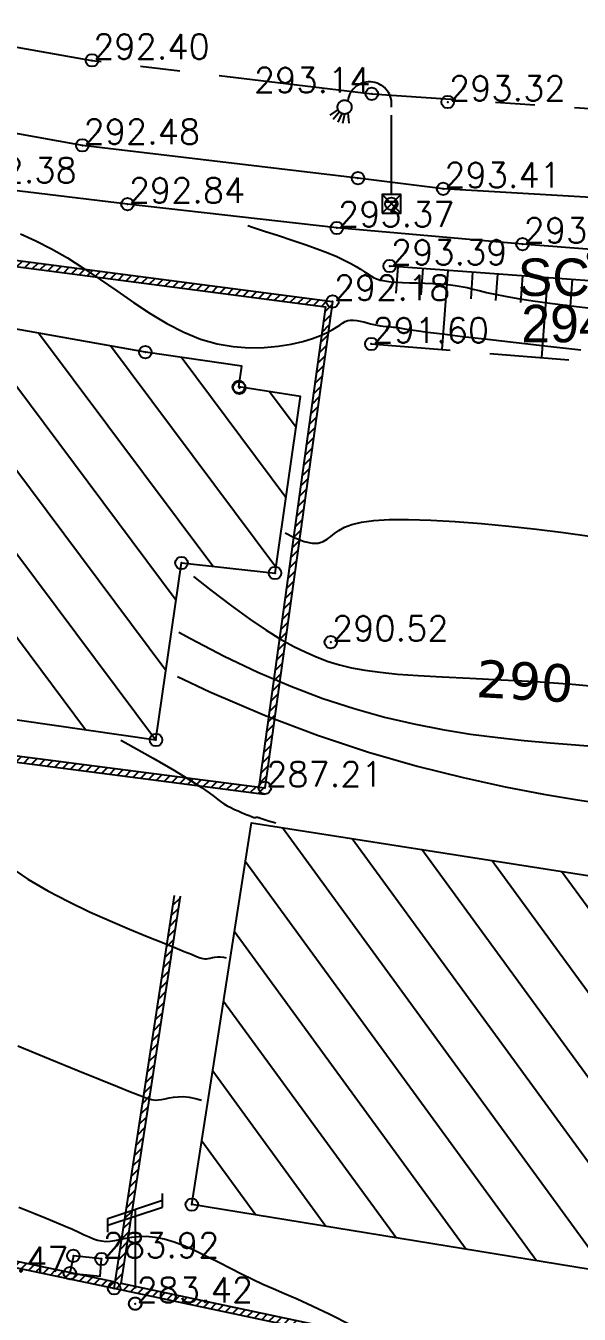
# Model space of a CAD drawing. Header units: millimetres. Extents: x 524954 to 526204, y 9523489 to 9524010.
# Drawn here: x 525825.2 to 525847.4, y 9523749.6 to 9523801.2 of the extents above; entities that cross this region are included whole.
import ezdxf
from ezdxf.enums import TextEntityAlignment as Align

# ---------------------------------------------------------------- set-up
doc = ezdxf.new("R2010")
doc.units = ezdxf.units.MM
doc.header["$PDMODE"] = 32
doc.header["$PDSIZE"] = 0.5
doc.linetypes.add('AXES2', pattern=[28.575, 19.05, -3.175, 3.175, -3.175])
doc.linetypes.add('CACHE2', pattern=[4.7625, 3.175, -1.5875])
for name, color, linetype in [('Axe_Route_Existante', 1, 'AXES2'), ('Bas_Talus', 40, 'CACHE2'), ('Bati', 6, 'Continuous'), ('Bati_H', 1, 'Continuous'), ('Bord_Route_Existante', 6, 'Continuous'), ('Cloture', 7, 'Continuous'), ('CN_01_00', 3, 'Continuous'), ('CN_02_00', 4, 'Continuous'), ('CN_05_00', 6, 'Continuous'), ('CN_10_00', 1, 'Continuous'), ('Cotation Courbes de niveau', 7, 'Continuous'), ('Haut_Talus', 30, 'Continuous'), ('Murs', 1, 'Continuous'), ('Réseau_Electrique', 1, 'CACHE2'), ('Talus', 2, 'Continuous'), ('TopoAlt', 3, 'Continuous'), ('TopoAlt polygo', 7, 'Continuous'), ('TOPOJIS', 7, 'Continuous'), ('TOPOJIS polygo', 1, 'Continuous'), ('TopoMat polygo', 1, 'Continuous')]:
    doc.layers.add(name, color=color, linetype=linetype)
doc.layers.add('Bord_Route_Existante_POLY3D', color=6, linetype='Continuous', plot=False)
doc.layers.add('Trottoir', color=7, linetype='Continuous', true_color=0xff6666)
doc.styles.add('Arial 1.0', font='arial.ttf', dxfattribs={"width": 0.99, "height": 1})
doc.styles.add('Simplex 1.0', font='Simplex.shx', dxfattribs={"width": 0.99, "height": 1})
doc.styles.add('Verdana 1.0', font='verdana.ttf', dxfattribs={"width": 0.99, "height": 1})
pattern_1 = [(45, (0, 0), (-0.1767766952966, 0.1767766952966), [])]

# ---------------------------------------------------------------- blocks, each defined once
blk = doc.blocks.new('TCPOINT M')
at = {"color": 0}
blk.add_point((0, 0), dxfattribs=at)
at = {"layer": 'TopoAlt', "style": 'Simplex 1.0', "width": 0.99}
blk.add_attdef('ALT', (0.15, 0.15), '', height=1, dxfattribs=at)
blk = doc.blocks.new('l006')
at = {"color": 0, "linetype": 'Continuous'}
for p, q in [((-0.374983, 0.374983), (0.374983, -0.374983)), ((0.374983, 0.374983), (-0.374983, -0.374983))]:
    blk.add_line(p, q, dxfattribs=at)
at = {"color": 0}
for points in [[(-2.13811, 3.780655), (-2.462092, 3.556373)], [(-2.076053, 3.680811), (-2.327604, 3.38372)], [(-1.982361, 3.616916), (-2.1506, 3.266515)], [(-1.751571, 3.624204), (-1.711147, 3.227417)], [(0, 0.374983), (0, 3.874983)], [(-1.881771, 3.595557), (-1.952051, 3.211468)]]:
    blk.add_lwpolyline(points, dxfattribs=at)
at = {"color": 0, "linetype": 'Continuous'}
blk.add_lwpolyline([(-0.374983, -0.374983), (0.374983, -0.374983), (0.374983, 0.374983), (-0.374983, 0.374983)], close=True, dxfattribs=at)
at = {"color": 0}
blk.add_circle((-1.875, 3.874983), 0.279508, dxfattribs=at)
blk.add_arc((-0.875, 3.999983), 0.883883, 351.869898, 171.869898, dxfattribs=at)
blk = doc.blocks.new('e004')
at = {"color": 0}
blk.add_line((0, 3.777478), (0, 0.25), dxfattribs=at)
for points in [[(-1.096503, 3.137365), (-1.096503, 3.412949), (1.096503, 4.142007), (1.096503, 4.417591)], [(-1.096503, 2.861781), (-1.096503, 3.137365), (1.096503, 3.866423), (1.096503, 4.142007)]]:
    blk.add_lwpolyline(points, dxfattribs=at)
blk.add_circle((0, 0), 0.25, dxfattribs=at)
blk = doc.blocks.new('TCPOINT polygo')
at = {"color": 0, "const_width": 0.075}
blk.add_lwpolyline([(0, 0.0375, 1), (0, -0.0375, 1)], format="xyb", close=True, dxfattribs=at)
at = {"color": 0}
blk.add_point((0, 0), dxfattribs=at)
at = {"layer": 'TopoAlt polygo', "style": 'Arial 1.0', "width": 0.99}
blk.add_attdef('ALT', (0.15, 0.15), '', height=2, dxfattribs=at)
at = {"layer": 'TopoMat polygo', "style": 'Arial 1.0', "width": 0.99}
blk.add_attdef('MAT', text='', height=2, dxfattribs=at).set_placement((0.15, -2.5), align=Align.TOP_LEFT)

msp = doc.modelspace()

# ---------------------------------------------------------------- hatches: boundary and pattern name
at = {"layer": 'Bati_H'}
h = msp.add_hatch(dxfattribs=at)
h.set_pattern_fill('_U', color=256, scale=2, angle=126.7841, style=0, pattern_type=0)
h.set_pattern_definition([(126.784066204, (0, 0), (-1.60179585354, -1.1976017884), [])])
h.paths.add_polyline_path([(525830.413, 9523772.56), (525831.437, 9523779.649), (525835.184, 9523779.243), (525836.204, 9523786.309), (525833.735, 9523786.698), (525833.855, 9523787.529), (525829.992, 9523788.089), (525824.374, 9523789.089), (525822.175, 9523773.859), (525822.159, 9523773.752)])
h = msp.add_hatch(dxfattribs=at)
h.set_pattern_fill('_U', color=256, scale=2, angle=-53.8928, style=0, pattern_type=0)
h.set_pattern_definition([(306.107232674, (0, 0), (1.61583100173, 1.17859669685), [])])
h.paths.add_polyline_path([(525850.859, 9523766.638), (525848.452, 9523751.249), (525831.851, 9523753.957), (525834.242, 9523769.238)])
at = {"layer": 'Murs'}
h = msp.add_hatch(dxfattribs=at)
h.set_pattern_fill('_U', color=256, scale=0.25, angle=45, style=0, pattern_type=0)
h.set_pattern_definition(pattern_1)
h.paths.add_polyline_path([(525813.855, 9523773.345), (525816.379, 9523792.871), (525837.487, 9523790.115), (525834.777, 9523770.641), (525834.529, 9523770.675), (525837.205, 9523789.9), (525816.595, 9523792.591), (525814.103, 9523773.313)])
h = msp.add_hatch(dxfattribs=at)
h.set_pattern_fill('_U', color=256, scale=0.25, angle=45, style=0, pattern_type=0)
h.set_pattern_definition(pattern_1)
h.paths.add_polyline_path([(525828.739, 9523750.601), (525810.164, 9523754.498), (525814.103, 9523773.313), (525834.777, 9523770.641), (525834.745, 9523770.393), (525814.3, 9523773.035), (525810.46, 9523754.692), (525828.79, 9523750.846)])
h = msp.add_hatch(dxfattribs=at)
h.set_pattern_fill('_U', color=256, scale=0.25, angle=45, style=0, pattern_type=0)
h.set_pattern_definition(pattern_1)
h.paths.add_polyline_path([(525874.373, 9523763.858), (525868.238, 9523742.215), (525828.739, 9523750.601), (525831.154, 9523766.338), (525831.401, 9523766.3), (525829.022, 9523750.796), (525868.061, 9523742.508), (525874.132, 9523763.926)])

# ---------------------------------------------------------------- linework, layer by layer
at = {"layer": 'Axe_Route_Existante', "ltscale": 0.5, "flags": 128}
msp.add_lwpolyline([(525586.699, 9523773.004), (525594.438, 9523777.106), (525618.223, 9523789.407), (525625.013, 9523793.73), (525631.595, 9523797.596), (525637.632, 9523800.898), (525652.791, 9523807.42), (525669.106, 9523811.823), (525685.979, 9523814.884), (525693.088, 9523815.654), (525707.454, 9523816.694), (525717.039, 9523816.84), (525725.297, 9523816.644), (525729.698, 9523816.378), (525741.406, 9523815.177), (525741.84, 9523815.117), (525749.699, 9523813.877), (525775.145, 9523809.302), (525803.422, 9523804.201), (525817.048, 9523801.682), (525827.851, 9523799.771), (525839.056, 9523798.429), (525854.65, 9523797.376), (525870.172, 9523796.814), (525884.208, 9523797.02), (525899.003, 9523797.789), (525917.125, 9523799.773), (525932.341, 9523803.156), (525937.747, 9523804.809), (525941.803, 9523806.256), (525947.141, 9523808.768), (525964.848, 9523819.198), (525980.541, 9523832.453), (525991.817, 9523846.401), (526001.896, 9523863.645), (526032.968, 9523917.472), (526051.53, 9523951.634), (526076.259, 9523995.188)], dxfattribs=at)
at = {"layer": 'Bas_Talus', "flags": 128}
msp.add_lwpolyline([(525839.037, 9523788.415), (525854.848, 9523787.148), (525871.519, 9523785.902), (525879.904, 9523785.426)], dxfattribs=at)
at = {"layer": 'Bati', "flags": 128}
for points in [[(525830.413, 9523772.56), (525831.437, 9523779.649), (525835.184, 9523779.243), (525836.204, 9523786.309), (525833.735, 9523786.698), (525833.855, 9523787.529), (525829.992, 9523788.089), (525824.374, 9523789.089), (525822.175, 9523773.859), (525822.159, 9523773.752)], [(525850.859, 9523766.638), (525848.452, 9523751.249), (525831.851, 9523753.957), (525834.242, 9523769.238), (525834.242, 9523769.238)]]:
    msp.add_lwpolyline(points, close=True, dxfattribs=at)
at = {"layer": 'Bord_Route_Existante', "flags": 128}
msp.add_lwpolyline([(525884.152, 9523793.467), (525869.882, 9523793.206), (525856.608, 9523793.696), (525854.234, 9523793.913), (525841.914, 9523794.627), (525838.504, 9523795.053), (525827.467, 9523796.366), (525816.218, 9523798.392), (525803.195, 9523800.73), (525774.527, 9523805.903), (525748.816, 9523810.429), (525741.663, 9523811.609), (525729.63, 9523812.83), (525724.918, 9523813.109), (525716.953, 9523813.279), (525707.671, 9523813.078)], dxfattribs=at)
at = {"layer": 'Bord_Route_Existante_POLY3D'}
msp.add_polyline3d([(525884.152, 9523793.467, 296.28), (525869.882, 9523793.206, 295.29), (525856.608, 9523793.696, 294.37), (525854.234, 9523793.913, 294.25), (525841.914, 9523794.627, 293.41), (525838.504, 9523795.053, 293.2), (525827.467, 9523796.366, 292.48), (525816.218, 9523798.392, 291.82), (525803.195, 9523800.73, 291.12), (525774.527, 9523805.903, 289.5), (525748.816, 9523810.429, 287.94), (525741.663, 9523811.609, 287.54), (525740.831, 9523811.708, 287.51), (525729.63, 9523812.83, 286.9), (525724.918, 9523813.109, 286.61), (525716.953, 9523813.279, 286.07), (525707.671, 9523813.078, 285.48)], dxfattribs=at)
at = {"layer": 'Cloture', "elevation": 292.18, "flags": 128}
for points in [[(525813.855, 9523773.345), (525816.379, 9523792.871), (525837.487, 9523790.115), (525834.777, 9523770.641)], [(525814.103, 9523773.313), (525816.595, 9523792.591), (525837.205, 9523789.9), (525834.529, 9523770.675)]]:
    msp.add_lwpolyline(points, dxfattribs=at)
at = {"layer": 'Cloture', "flags": 128}
for points in [[(525828.739, 9523750.601), (525810.164, 9523754.498), (525814.103, 9523773.313), (525834.777, 9523770.641)], [(525828.79, 9523750.846), (525810.46, 9523754.692), (525814.3, 9523773.035), (525834.745, 9523770.393)], [(525874.373, 9523763.858), (525868.238, 9523742.215), (525828.739, 9523750.601), (525831.154, 9523766.338)], [(525874.132, 9523763.926), (525868.061, 9523742.508), (525829.022, 9523750.796), (525831.401, 9523766.3)], [(525848.452, 9523751.249), (525831.851, 9523753.957)], [(525828.236, 9523751.78), (525827.108, 9523751.905), (525826.967, 9523751.213), (525828.183, 9523751.088), (525828.236, 9523751.78)]]:
    msp.add_lwpolyline(points, dxfattribs=at)
at = {"layer": 'CN_01_00', "flags": 128}
for points, elevation in [([(525834.087, 9523793.159), (525834.242, 9523793.104), (525834.767, 9523792.929), (525835.317, 9523792.752), (525835.867, 9523792.574), (525836.394, 9523792.4), (525836.876, 9523792.231), (525837.295, 9523792.069), (525837.653, 9523791.916), (525837.956, 9523791.773), (525838.212, 9523791.639), (525838.427, 9523791.516), (525838.608, 9523791.404), (525838.762, 9523791.305), (525838.895, 9523791.218), (525839.015, 9523791.143), (525839.129, 9523791.081), (525839.242, 9523791.03), (525839.362, 9523790.988), (525839.495, 9523790.954), (525839.647, 9523790.928), (525839.827, 9523790.908), (525840.039, 9523790.892), (525840.289, 9523790.88), (525840.569, 9523790.87), (525840.871, 9523790.86), (525841.186, 9523790.849), (525841.504, 9523790.835), (525841.818, 9523790.817), (525842.116, 9523790.793), (525842.392, 9523790.762), (525842.639, 9523790.721), (525842.871, 9523790.673), (525843.105, 9523790.616), (525843.358, 9523790.552), (525843.647, 9523790.482), (525843.99, 9523790.405), (525844.403, 9523790.323), (525844.904, 9523790.236), (525845.504, 9523790.145), (525846.185, 9523790.052), (525846.927, 9523789.957), (525847.705, 9523789.863)], 293), ([(525835.585, 9523780.858), (525835.946, 9523780.666), (525836.349, 9523780.507), (525836.665, 9523780.439), (525836.912, 9523780.443), (525837.106, 9523780.502), (525837.268, 9523780.595), (525837.414, 9523780.707), (525837.565, 9523780.829), (525837.742, 9523780.953), (525837.967, 9523781.074), (525838.26, 9523781.185), (525838.642, 9523781.278), (525839.134, 9523781.348), (525839.758, 9523781.387), (525840.525, 9523781.391), (525841.416, 9523781.362), (525842.402, 9523781.304), (525843.456, 9523781.221), (525844.548, 9523781.117), (525845.65, 9523780.996), (525846.734, 9523780.862), (525847.772, 9523780.719)], 291), ([(525831.334, 9523776.878), (525831.797, 9523776.621), (525833.148, 9523775.921), (525834.491, 9523775.28), (525835.811, 9523774.712), (525837.096, 9523774.226), (525838.346, 9523773.818), (525839.562, 9523773.479), (525840.744, 9523773.202), (525841.895, 9523772.977), (525843.014, 9523772.797), (525844.104, 9523772.654), (525845.165, 9523772.539), (525846.198, 9523772.445), (525847.209, 9523772.362), (525848.198, 9523772.283)], 289), ([(525829.014, 9523772.554), (525829.183, 9523772.461), (525830.3, 9523771.832), (525831.155, 9523771.335), (525831.788, 9523770.951), (525832.237, 9523770.662), (525832.544, 9523770.45), (525832.748, 9523770.296), (525832.888, 9523770.183), (525833.005, 9523770.091), (525833.13, 9523770.007), (525833.268, 9523769.926), (525833.412, 9523769.851), (525833.558, 9523769.78), (525833.701, 9523769.716), (525833.836, 9523769.659), (525833.959, 9523769.608), (525834.065, 9523769.566), (525834.15, 9523769.532), (525834.216, 9523769.505), (525834.266, 9523769.484), (525834.302, 9523769.47), (525834.328, 9523769.461), (525834.346, 9523769.455), (525834.359, 9523769.453), (525834.371, 9523769.453), (525834.384, 9523769.455), (525834.397, 9523769.458), (525834.412, 9523769.461), (525834.429, 9523769.464), (525834.447, 9523769.466), (525834.467, 9523769.466), (525834.489, 9523769.464), (525834.513, 9523769.46), (525834.544, 9523769.45), (525834.604, 9523769.43), (525834.722, 9523769.392), (525834.924, 9523769.327), (525835.21, 9523769.239)], 287)]:
    msp.add_lwpolyline(points, dxfattribs=dict(at, elevation=elevation))
at = {"layer": 'CN_02_00', "flags": 128}
for points, elevation in [([(525824.995, 9523792.83), (525825.6, 9523792.549), (525826.229, 9523792.227), (525826.872, 9523791.858), (525827.524, 9523791.444), (525828.183, 9523790.998), (525828.846, 9523790.537), (525829.513, 9523790.078), (525830.183, 9523789.639), (525830.854, 9523789.237), (525831.524, 9523788.89), (525832.193, 9523788.614), (525832.859, 9523788.422), (525833.512, 9523788.308), (525834.145, 9523788.261), (525834.748, 9523788.269), (525835.312, 9523788.321), (525835.829, 9523788.407), (525836.29, 9523788.515), (525836.685, 9523788.633), (525837.008, 9523788.752), (525837.268, 9523788.869), (525837.475, 9523788.98), (525837.64, 9523789.082), (525837.773, 9523789.173), (525837.886, 9523789.249), (525837.989, 9523789.309), (525838.092, 9523789.35), (525838.206, 9523789.369), (525838.328, 9523789.37), (525838.458, 9523789.355), (525838.594, 9523789.33), (525838.732, 9523789.297), (525838.872, 9523789.261), (525839.01, 9523789.224), (525839.145, 9523789.192), (525839.275, 9523789.165), (525839.4, 9523789.146), (525839.518, 9523789.131), (525839.629, 9523789.119), (525839.733, 9523789.11), (525839.829, 9523789.103), (525839.917, 9523789.095), (525839.996, 9523789.086), (525840.07, 9523789.074), (525840.163, 9523789.057), (525840.304, 9523789.033), (525840.519, 9523788.999), (525840.837, 9523788.953), (525841.286, 9523788.893), (525841.894, 9523788.816), (525842.69, 9523788.72), (525843.687, 9523788.603), (525844.845, 9523788.471), (525846.112, 9523788.329), (525847.432, 9523788.182)], 292), ([(525846.987, 9523791.782), (525847.065, 9523791.748), (525847.225, 9523791.694), (525847.391, 9523791.648)], 294), ([(525831.281, 9523775.1), (525832.571, 9523774.49), (525834.756, 9523773.551), (525836.884, 9523772.746), (525838.932, 9523772.07), (525840.88, 9523771.51), (525842.71, 9523771.053), (525844.402, 9523770.685), (525845.936, 9523770.395), (525847.295, 9523770.169), (525848.458, 9523769.993)], 288), ([(525824.566, 9523767.475), (525825.29, 9523766.987), (525826.081, 9523766.523), (525826.911, 9523766.088), (525827.752, 9523765.684), (525828.577, 9523765.314), (525829.358, 9523764.983), (525830.067, 9523764.693), (525830.676, 9523764.448), (525831.166, 9523764.25), (525831.546, 9523764.095), (525831.832, 9523763.978), (525832.04, 9523763.895), (525832.189, 9523763.841), (525832.294, 9523763.81), (525832.372, 9523763.798), (525832.439, 9523763.8), (525832.51, 9523763.811), (525832.589, 9523763.827), (525832.675, 9523763.845), (525832.771, 9523763.861), (525832.875, 9523763.872), (525832.991, 9523763.874), (525833.117, 9523763.863), (525833.231, 9523763.84)], 286), ([(525824.929, 9523753.85), (525825.521, 9523753.615), (525826.017, 9523753.415), (525826.432, 9523753.245), (525826.779, 9523753.099), (525827.072, 9523752.97), (525827.324, 9523752.854), (525827.544, 9523752.751), (525827.738, 9523752.663), (525827.914, 9523752.59), (525828.079, 9523752.535), (525828.239, 9523752.5), (525828.402, 9523752.485), (525828.575, 9523752.492), (525828.764, 9523752.521), (525828.972, 9523752.565), (525829.202, 9523752.613), (525829.454, 9523752.656), (525829.733, 9523752.684), (525830.038, 9523752.688), (525830.374, 9523752.659), (525830.741, 9523752.586), (525831.141, 9523752.464), (525831.567, 9523752.299), (525832.013, 9523752.101), (525832.471, 9523751.881), (525832.934, 9523751.647), (525833.395, 9523751.41), (525833.845, 9523751.18), (525834.279, 9523750.967), (525834.695, 9523750.776), (525835.114, 9523750.593), (525835.563, 9523750.399), (525836.071, 9523750.177), (525836.665, 9523749.906), (525837.371, 9523749.569), (525838.218, 9523749.147)], 284)]:
    msp.add_lwpolyline(points, dxfattribs=dict(at, elevation=elevation))
at = {"layer": 'CN_05_00', "elevation": 285, "flags": 128}
msp.add_lwpolyline([(525824.879, 9523760.307), (525826.174, 9523759.777), (525827.287, 9523759.33), (525828.182, 9523758.968), (525828.875, 9523758.685), (525829.397, 9523758.472), (525829.779, 9523758.32), (525830.05, 9523758.221), (525830.242, 9523758.165), (525830.384, 9523758.143), (525830.507, 9523758.146), (525830.637, 9523758.166), (525830.781, 9523758.196), (525830.939, 9523758.229), (525831.113, 9523758.258), (525831.304, 9523758.278), (525831.515, 9523758.281), (525831.745, 9523758.261), (525831.998, 9523758.211), (525832.244, 9523758.136)], dxfattribs=at)
at = {"layer": 'CN_10_00', "elevation": 290, "flags": 128}
msp.add_lwpolyline([(525831.911, 9523779.111), (525832.611, 9523778.558), (525833.444, 9523777.927), (525834.178, 9523777.398), (525834.827, 9523776.961), (525835.406, 9523776.602), (525835.929, 9523776.309), (525836.411, 9523776.07), (525836.865, 9523775.873), (525837.309, 9523775.707), (525837.761, 9523775.567), (525838.244, 9523775.449), (525838.779, 9523775.351), (525839.388, 9523775.269), (525840.092, 9523775.2), (525840.912, 9523775.14), (525841.871, 9523775.086), (525842.984, 9523775.034), (525844.236, 9523774.974), (525845.609, 9523774.897), (525847.083, 9523774.791), (525848.638, 9523774.648)], dxfattribs=at)
at = {"layer": 'Haut_Talus', "flags": 128}
msp.add_lwpolyline([(525882.053, 9523790.199), (525875.076, 9523790.543), (525863.662, 9523790.331), (525855.04, 9523790.404), (525839.776, 9523791.534)], dxfattribs=at)
at = {"layer": 'Talus'}
for p, q in [((525840.104, 9523791.51), (525840.026, 9523790.456)), ((525841.101, 9523791.436), (525841.023, 9523790.38)), ((525842.099, 9523791.362), (525841.864, 9523788.189)), ((525843.096, 9523791.288), (525843.018, 9523790.228)), ((525844.093, 9523791.214), (525844.015, 9523790.153)), ((525845.091, 9523791.141), (525845.012, 9523790.077)), ((525846.088, 9523791.067), (525845.851, 9523787.869)), ((525847.085, 9523790.993), (525847.006, 9523789.925))]:
    msp.add_line(p, q, dxfattribs=at)
at = {"layer": 'Trottoir', "flags": 128}
msp.add_lwpolyline([(525911.085, 9523793.428), (525906.321, 9523792.844), (525900.494, 9523792.338), (525894.562, 9523791.839), (525886.49, 9523791.502), (525879.099, 9523791.58), (525875.256, 9523791.35), (525868.808, 9523790.83), (525860.84, 9523791.337), (525853.905, 9523791.734), (525845.09, 9523792.412), (525837.656, 9523793.061), (525829.276, 9523794.015), (525822.525, 9523794.821), (525807.052, 9523797.465), (525798.435, 9523799.091), (525795.981, 9523799.369), (525792.097, 9523800.022), (525791.124, 9523800.454), (525783.535, 9523802.027), (525773.703, 9523803.861), (525752.466, 9523807.128)], dxfattribs=at)

# ---------------------------------------------------------------- block references
at = {"layer": 'Réseau_Electrique'}
for name, p in [('l006', (525839.843, 9523794.026, 293.45)), ('e004', (525829.584, 9523749.989))]:
    msp.add_blockref(name, p, dxfattribs=at)
at = {"layer": 'TOPOJIS'}
ref = msp.add_blockref('TCPOINT M', (525827.851, 9523799.771, 292.4), dxfattribs=at)
ref.add_attrib('ALT', '292.40', (525827.901, 9523799.821, 292.4), dxfattribs={"layer": 'TopoAlt', "height": 1, "style": 'Simplex 1.0', "width": 0.99})
ref = msp.add_blockref('TCPOINT M', (525839.056, 9523798.429, 293.14), dxfattribs=at)
ref.add_attrib('ALT', '293.14', dxfattribs={"layer": 'TopoAlt', "height": 1, "style": 'Simplex 1.0', "width": 0.99}).set_placement((525839.006, 9523798.479, 293.14), align=Align.RIGHT)
ref = msp.add_blockref('TCPOINT M', (525842.099, 9523798.101, 293.32), dxfattribs=at)
ref.add_attrib('ALT', '293.32', (525842.149, 9523798.151, 293.32), dxfattribs={"layer": 'TopoAlt', "height": 1, "style": 'Simplex 1.0', "width": 0.99})
ref = msp.add_blockref('TCPOINT M', (525827.467, 9523796.366, 292.48), dxfattribs=at)
ref.add_attrib('ALT', '292.48', (525827.517, 9523796.416, 292.48), dxfattribs={"layer": 'TopoAlt', "height": 1, "style": 'Simplex 1.0', "width": 0.99})
ref = msp.add_blockref('TCPOINT M', (525822.525, 9523794.821, 292.38), dxfattribs=at)
ref.add_attrib('ALT', '292.38', (525822.575, 9523794.871, 292.38), dxfattribs={"layer": 'TopoAlt', "height": 1, "style": 'Simplex 1.0', "width": 0.99})
ref = msp.add_blockref('TCPOINT M', (525841.914, 9523794.627, 293.41), dxfattribs=at)
ref.add_attrib('ALT', '293.41', (525841.964, 9523794.677, 293.41), dxfattribs={"layer": 'TopoAlt', "height": 1, "style": 'Simplex 1.0', "width": 0.99})
ref = msp.add_blockref('TCPOINT M', (525829.276, 9523794.015, 292.84), dxfattribs=at)
ref.add_attrib('ALT', '292.84', (525829.326, 9523794.065, 292.84), dxfattribs={"layer": 'TopoAlt', "height": 1, "style": 'Simplex 1.0', "width": 0.99})
for p in [(525838.504, 9523795.053, 293.2), (525839.843, 9523794.026, 293.45), (525829.992, 9523788.089), (525833.735, 9523786.698), (525833.756, 9523786.657), (525831.437, 9523779.649), (525835.184, 9523779.243), (525830.413, 9523772.56), (525831.851, 9523753.957), (525827.108, 9523751.905, 283.83), (525828.739, 9523750.601, 283.59)]:
    msp.add_blockref('TCPOINT M', p, dxfattribs=at)
ref = msp.add_blockref('TCPOINT M', (525837.656, 9523793.061, 293.37), dxfattribs=at)
ref.add_attrib('ALT', '293.37', (525837.706, 9523793.111, 293.37), dxfattribs={"layer": 'TopoAlt', "height": 1, "style": 'Simplex 1.0', "width": 0.99})
ref = msp.add_blockref('TCPOINT M', (525845.09, 9523792.412, 293.89), dxfattribs=at)
ref.add_attrib('ALT', '293.89', (525845.14, 9523792.462, 293.89), dxfattribs={"layer": 'TopoAlt', "height": 1, "style": 'Simplex 1.0', "width": 0.99})
ref = msp.add_blockref('TCPOINT M', (525839.776, 9523791.534, 293.39), dxfattribs=at)
ref.add_attrib('ALT', '293.39', (525839.826, 9523791.584, 293.39), dxfattribs={"layer": 'TopoAlt', "height": 1, "style": 'Simplex 1.0', "width": 0.99})
ref = msp.add_blockref('TCPOINT M', (525837.487, 9523790.115, 292.18), dxfattribs=at)
ref.add_attrib('ALT', '292.18', (525837.537, 9523790.165, 292.18), dxfattribs={"layer": 'TopoAlt', "height": 1, "style": 'Simplex 1.0', "width": 0.99})
ref = msp.add_blockref('TCPOINT M', (525839.037, 9523788.415, 291.6), dxfattribs=at)
ref.add_attrib('ALT', '291.60', (525839.087, 9523788.465, 291.6), dxfattribs={"layer": 'TopoAlt', "height": 1, "style": 'Simplex 1.0', "width": 0.99})
ref = msp.add_blockref('TCPOINT M', (525837.414, 9523776.477, 290.52), dxfattribs=at)
ref.add_attrib('ALT', '290.52', (525837.464, 9523776.527, 290.52), dxfattribs={"layer": 'TopoAlt', "height": 1, "style": 'Simplex 1.0', "width": 0.99})
ref = msp.add_blockref('TCPOINT M', (525834.777, 9523770.641, 287.21), dxfattribs=at)
ref.add_attrib('ALT', '287.21', (525834.827, 9523770.691, 287.21), dxfattribs={"layer": 'TopoAlt', "height": 1, "style": 'Simplex 1.0', "width": 0.99})
ref = msp.add_blockref('TCPOINT M', (525828.236, 9523751.78, 283.92), dxfattribs=at)
ref.add_attrib('ALT', '283.92', (525828.286, 9523751.83, 283.92), dxfattribs={"layer": 'TopoAlt', "height": 1, "style": 'Simplex 1.0', "width": 0.99})
ref = msp.add_blockref('TCPOINT M', (525826.967, 9523751.213, 283.47), dxfattribs=at)
ref.add_attrib('ALT', '283.47', dxfattribs={"layer": 'TopoAlt', "height": 1, "style": 'Simplex 1.0', "width": 0.99}).set_placement((525826.917, 9523751.263, 283.47), align=Align.RIGHT)
ref = msp.add_blockref('TCPOINT M', (525829.584, 9523749.989, 283.42), dxfattribs=at)
ref.add_attrib('ALT', '283.42', (525829.634, 9523750.039, 283.42), dxfattribs={"layer": 'TopoAlt', "height": 1, "style": 'Simplex 1.0', "width": 0.99})
at = {"layer": 'TOPOJIS polygo'}
ref = msp.add_blockref('TCPOINT polygo', (525847.956, 9523791.921, 294.23), dxfattribs=at)
ref.add_attrib('MAT', 'SC.20', (525844.902, 9523790.338, 294.23), dxfattribs={"layer": 'TopoMat polygo', "height": 1.5, "style": 'Arial 1.0', "width": 0.99})
ref.add_attrib('ALT', '294.23', dxfattribs={"layer": 'TopoAlt polygo', "height": 1.5, "style": 'Arial 1.0', "width": 0.99}).set_placement((525845.042, 9523789.983, 294.23), align=Align.TOP_LEFT)

# ---------------------------------------------------------------- texts
at = {"layer": 'Cotation Courbes de niveau', "style": 'Verdana 1.0', "width": 0.99}
msp.add_text('290', height=1.5, rotation=356.7742, dxfattribs=at).set_placement((525845.19, 9523774.92, 290), align=Align.MIDDLE_CENTER)

doc.saveas('drawing.dxf')
